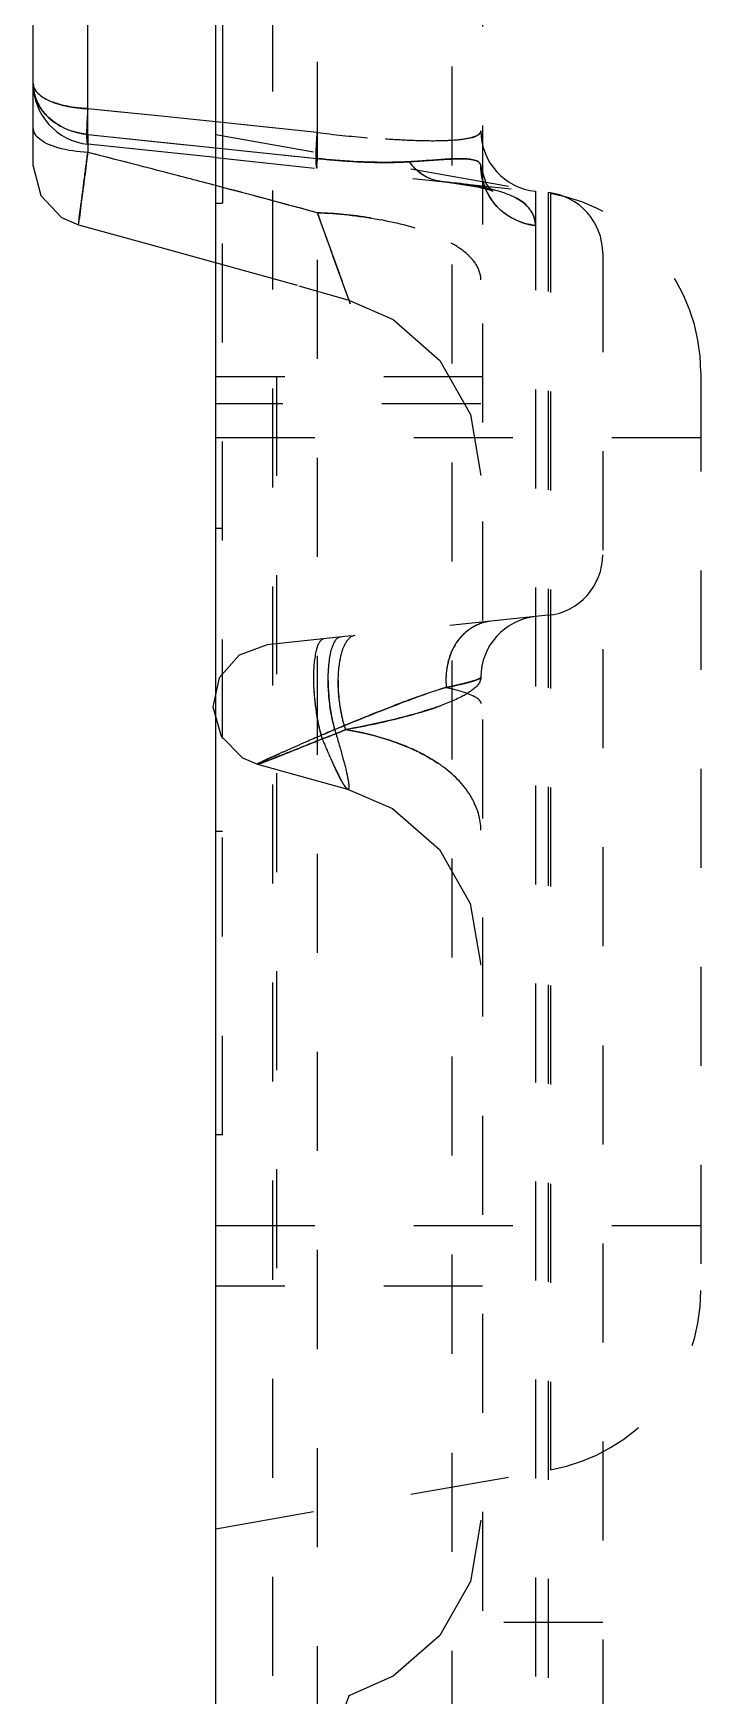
# Model space of a CAD drawing. Header units: millimetres. Extents: x -685 to 1888, y -6001 to 855.
# Drawn here: x 481.68 to 492.69, y -2708.97 to -2681.55 of the extents above; entities that cross this region are included whole.
import ezdxf

# ---------------------------------------------------------------- set-up
doc = ezdxf.new("R2010")
doc.units = ezdxf.units.MM
doc.header["$LTSCALE"] = 16.335
doc.linetypes.add('HIDDEN', pattern=[0.2, 0.1, -0.1])
doc.layers.get('0').update_dxf_attribs({"linetype": 'CONTINUOUS'})
doc.layers.add('DEFAULT_2', color=8, linetype='HIDDEN')

msp = doc.modelspace()

# ---------------------------------------------------------------- linework, layer by layer
at = {"color": 7, "linetype": 'Continuous'}
for p, q in [((484.692, -2925.929), (484.692, -2575.929)), ((481.677, -2683.74), (481.677, -2664.927)), ((484.802, -2674.35), (484.802, -2684.35)), ((482.577, -2683.217), (482.577, -2679.513)), ((482.577, -2683.217), (483.841, -2683.35)), ((484.692, -2683.601), (482.577, -2683.379)), ((482.721, -2683.551), (482.577, -2683.514)), ((483.841, -2683.35), (484.692, -2683.439)), ((481.677, -2683.74), (481.801, -2684.223)), ((481.801, -2684.223), (482.141, -2684.587)), ((484.692, -2684.35), (484.802, -2684.35)), ((482.141, -2684.587), (482.422, -2684.711)), ((482.422, -2684.711), (483.449, -2684.988)), ((483.449, -2684.988), (484.54, -2685.291))]:
    msp.add_line(p, q, dxfattribs=at)
for centre, radius, start, end in [((482.682, -2682.38), 1.005, 180, 264), ((413.76, -2953.405), 278.526, 75.42529, 75.66487), ((417.594, -2938.646), 263.277, 75.23492, 75.42471)]:
    msp.add_arc(centre, radius, start, end, dxfattribs=at)
msp.add_open_spline([(481.744, -2682.682), (481.701, -2682.588), (481.677, -2682.483), (481.677, -2682.38)], degree=3, dxfattribs=at)
for points, knots in [([(482.577, -2683.217), (482.399, -2683.202), (482.06, -2683.096), (481.812, -2682.83), (481.744, -2682.682)], [0, 0, 0, 0, 0.521343, 1, 1, 1, 1]), ([(481.75, -2683.266), (481.738, -2683.254), (481.702, -2683.214), (481.677, -2683.16), (481.677, -2683.121)], [0, 0, 0, 0, 0.293561, 1, 1, 1, 1]), ([(482.577, -2683.514), (482.411, -2683.507), (482.124, -2683.467), (481.838, -2683.354), (481.75, -2683.266)], [0, 0, 0, 0, 0.57068, 1, 1, 1, 1]), ([(482.577, -2683.217), (482.576, -2683.233), (482.574, -2683.281), (482.571, -2683.329), (482.573, -2683.36)], [0, 0, 0, 0, 0.337197, 1, 1, 1, 1]), ([(482.577, -2683.514), (482.571, -2683.564), (482.548, -2683.75), (482.523, -2683.935), (482.505, -2684.071)], [0, 0, 0, 0, 0.268752, 1, 1, 1, 1]), ([(482.505, -2684.071), (482.495, -2684.145), (482.469, -2684.349), (482.442, -2684.554), (482.425, -2684.684)], [0, 0, 0, 0, 0.36219, 1, 1, 1, 1])]:
    msp.add_open_spline(points, degree=3, knots=knots, dxfattribs=at)
at = {"layer": 'DEFAULT_2', "color": 8, "linetype": 'HIDDEN'}
for p, q in [((489.093, -2650.4), (489.093, -2829.976)), ((488.587, -2652.693), (488.587, -2829.165)), ((485.627, -2654.739), (485.627, -2827.119)), ((486.364, -2662.417), (486.364, -2816.812)), ((486.364, -2683.185), (482.577, -2682.793)), ((483.841, -2682.924), (482.577, -2682.793)), ((484.692, -2683.012), (483.841, -2682.924)), ((484.802, -2683.023), (484.692, -2683.012)), ((485.103, -2683.055), (484.802, -2683.023)), ((486.364, -2683.185), (485.103, -2683.055)), ((482.577, -2683.217), (482.577, -2683.514)), ((482.577, -2683.217), (486.364, -2683.614)), ((484.692, -2683.219), (490.213, -2684.192)), ((484.692, -2683.439), (484.802, -2683.45)), ((484.692, -2683.601), (490.174, -2684.178)), ((484.802, -2683.45), (485.103, -2683.482)), ((485.103, -2683.482), (486.364, -2683.614)), ((489.064, -2683.743), (489.064, -2683.744)), ((484.802, -2684.092), (484.692, -2684.063)), ((485.111, -2684.173), (484.802, -2684.092)), ((488.392, -2683.991), (488.963, -2684.07)), ((488.423, -2683.994), (488.519, -2684.004)), ((488.519, -2684.004), (489.043, -2684.087)), ((488.963, -2684.07), (489.209, -2684.133)), ((489.043, -2684.087), (489.197, -2684.129)), ((489.258, -2684.153), (489.152, -2684.038)), ((489.964, -2684.156), (489.964, -2786.647)), ((484.802, -2699.719), (484.802, -2684.35)), ((490.174, -2684.178), (490.174, -2786.625)), ((490.213, -2684.192), (490.213, -2705.245)), ((486.364, -2684.509), (486.181, -2684.46)), ((491.074, -2685.177), (491.074, -2785.626)), ((484.54, -2685.291), (486.031, -2685.706)), ((486.057, -2685.713), (486.884, -2685.95)), ((486.886, -2685.951), (487.617, -2686.272)), ((487.617, -2686.272), (488.388, -2686.946)), ((488.388, -2686.946), (488.89, -2687.838)), ((492.692, -2687.147), (492.692, -2702.291)), ((489.093, -2687.219), (484.692, -2687.219)), ((485.692, -2687.219), (485.692, -2702.219)), ((489.064, -2687.664), (484.692, -2687.664)), ((488.89, -2687.838), (489.064, -2688.847)), ((484.692, -2688.219), (492.692, -2688.219)), ((484.802, -2689.719), (484.692, -2689.719)), ((490.174, -2691.15), (485.538, -2691.637)), ((485.073, -2691.808), (484.746, -2692.182)), ((485.537, -2691.637), (485.073, -2691.808)), ((484.746, -2692.182), (484.638, -2692.661)), ((484.638, -2692.661), (484.776, -2693.147)), ((484.776, -2693.147), (485.128, -2693.5)), ((486.465, -2693.116), (486.65, -2693.036)), ((485.128, -2693.501), (485.376, -2693.606)), ((485.38, -2693.607), (486.865, -2694.019)), ((486.864, -2694.019), (486.864, -2694.019)), ((486.865, -2694.019), (487.606, -2694.34)), ((487.606, -2694.34), (488.382, -2695.013)), ((484.802, -2694.719), (484.692, -2694.719)), ((484.802, -2699.719), (484.692, -2699.719)), ((484.692, -2701.219), (492.692, -2701.219)), ((489.093, -2702.219), (484.692, -2702.219)), ((484.692, -2706.219), (490.213, -2705.245)), ((489.064, -2706.078), (488.89, -2707.087)), ((488.89, -2707.087), (488.388, -2707.98)), ((491.074, -2707.764), (489.064, -2707.764))]:
    msp.add_line(p, q, dxfattribs=at)
for points in [[(489.197, -2684.129), (489.263, -2684.155), (489.154, -2684.041), (489.064, -2683.743)], [(488.382, -2695.013), (488.888, -2695.907), (489.064, -2696.92)], [(488.388, -2707.98), (487.617, -2708.653), (486.886, -2708.974)]]:
    msp.add_lwpolyline(points, dxfattribs=at)
for centre, radius, start, end in [((489.158, -2660.61), 22.748, 262.9438, 265.0473), ((490.069, -2683.156), 1.005, 180, 264), ((418.309, -2935.792), 260.335, 74.84615, 75.70791), ((487.507, -2674.347), 9.333, 267.6747, 268.6672), ((487.487, -2675.165), 8.515, 268.672, 269.3279), ((487.479, -2675.954), 7.726, 269.3208, 271.2012), ((488.545, -2683.214), 0.803, 214.4256, 229.825), ((488.349, -2687.77), 3.753, 77.1051, 78.679), ((490.102, -2683.715), 1.041, 195.9767, 202.7963), ((422.384, -2920.546), 244.554, 74.87831, 75.13781), ((490.069, -2685.177), 1.005, 360, 84), ((489.692, -2687.147), 3, 0, 80), ((653.108, -2624.971), 177.055, 199.6499, 200.14595), ((490.096, -2683.644), 1.085, 243.0809, 254.5196), ((490.069, -2690.151), 1.005, 276, 360), ((490.069, -2692.172), 1.005, 96, 180), ((489.918, -2692.191), 3.377, 180.6468, 187.6865), ((489.429, -2692.244), 2.723, 179.6065, 188.4509), ((484.276, -2687.22), 6.35, 289.9725, 291.207), ((483.569, -2685.398), 8.305, 291.2079, 292.1541), ((482.094, -2681.777), 12.215, 292.1554, 292.8013), ((478.974, -2676.431), 18.335, 291.0491, 291.4379), ((487.098, -2695.472), 2.263, 53.1303, 57.2479), ((489.692, -2702.291), 3, 280, 0)]:
    msp.add_arc(centre, radius, start, end, dxfattribs=at)
for points, knots in [([(481.677, -2682.38), (481.677, -2682.506), (481.919, -2682.674), (482.236, -2682.76), (482.459, -2682.788), (482.577, -2682.793)], [0, 0, 0, 0, 0.365586, 0.659228, 1, 1, 1, 1]), ([(481.677, -2682.38), (481.677, -2682.483), (481.726, -2682.696), (481.997, -2683.059), (482.345, -2683.197), (482.577, -2683.217)], [0, 0, 0, 0, 0.23222, 0.475792, 1, 1, 1, 1]), ([(481.744, -2682.529), (481.733, -2682.517), (481.698, -2682.475), (481.677, -2682.419), (481.677, -2682.38)], [0, 0, 0, 0, 0.28058, 1, 1, 1, 1]), ([(482.577, -2682.793), (482.525, -2682.791), (482.331, -2682.776), (482.137, -2682.737), (482.004, -2682.687)], [0, 0, 0, 0, 0.268783, 1, 1, 1, 1]), ([(482.577, -2682.793), (482.571, -2682.873), (482.562, -2683.015), (482.556, -2683.194), (482.558, -2683.311), (482.565, -2683.361), (482.572, -2683.379), (482.577, -2683.379)], [0, 0, 0, 0, 0.404863, 0.721053, 0.922715, 0.976314, 1, 1, 1, 1]), ([(482.559, -2683.304), (482.561, -2683.322), (482.563, -2683.343), (482.569, -2683.378), (482.577, -2683.379)], [0, 0, 0, 0, 0.712919, 1, 1, 1, 1]), ([(486.364, -2683.777), (486.359, -2683.777), (486.352, -2683.757), (486.345, -2683.705), (486.343, -2683.582), (486.349, -2683.402), (486.358, -2683.261), (486.364, -2683.185)], [0, 0, 0, 0, 0.024645, 0.08126, 0.291902, 0.615058, 1, 1, 1, 1]), ([(486.346, -2683.514), (486.346, -2683.489), (486.351, -2683.379), (486.358, -2683.269), (486.364, -2683.185)], [0, 0, 0, 0, 0.229835, 1, 1, 1, 1]), ([(489.064, -2683.156), (489.064, -2683.228), (488.863, -2683.289), (488.638, -2683.317), (488.312, -2683.33), (487.915, -2683.321), (487.252, -2683.283), (486.728, -2683.23), (486.364, -2683.185)], [0, 0, 0, 0, 0.078552, 0.161345, 0.27662, 0.424193, 0.598567, 1, 1, 1, 1]), ([(488.912, -2683.27), (488.934, -2683.264), (488.993, -2683.246), (489.064, -2683.198), (489.064, -2683.156)], [0, 0, 0, 0, 0.36188, 1, 1, 1, 1]), ([(482.422, -2684.711), (482.43, -2684.683), (482.435, -2684.573), (482.473, -2684.338), (482.517, -2683.966), (482.557, -2683.677), (482.577, -2683.514)], [0, 0, 0, 0, 0.070091, 0.27337, 0.592496, 1, 1, 1, 1]), ([(486.364, -2683.777), (486.357, -2683.776), (486.35, -2683.744), (486.345, -2683.7), (486.343, -2683.614), (486.344, -2683.551), (486.346, -2683.514)], [0, 0, 0, 0, 0.079704, 0.27511, 0.584944, 1, 1, 1, 1]), ([(487.883, -2683.668), (488.1, -2683.655), (488.439, -2683.631), (488.783, -2683.611), (488.905, -2683.631)], [0, 0, 0, 0, 0.637793, 1, 1, 1, 1]), ([(486.364, -2683.777), (486.36, -2683.777), (486.361, -2683.755), (486.358, -2683.73), (486.361, -2683.675), (486.363, -2683.637), (486.364, -2683.614)], [0, 0, 0, 0, 0.072276, 0.268162, 0.580551, 1, 1, 1, 1]), ([(486.364, -2683.777), (486.36, -2683.777), (486.361, -2683.755), (486.358, -2683.73), (486.361, -2683.675), (486.363, -2683.637), (486.364, -2683.614)], [0, 0, 0, 0, 0.072284, 0.268172, 0.580558, 1, 1, 1, 1]), ([(487.883, -2683.668), (487.781, -2683.674), (487.274, -2683.689), (486.766, -2683.658), (486.364, -2683.614)], [0, 0, 0, 0, 0.200844, 1, 1, 1, 1]), ([(486.364, -2683.614), (486.431, -2683.621), (486.685, -2683.647), (486.941, -2683.665), (487.129, -2683.672)], [0, 0, 0, 0, 0.264429, 1, 1, 1, 1]), ([(487.641, -2683.678), (487.663, -2683.677), (487.743, -2683.675), (487.824, -2683.672), (487.883, -2683.668)], [0, 0, 0, 0, 0.265894, 1, 1, 1, 1]), ([(489.064, -2683.743), (489.063, -2683.642), (488.73, -2683.606), (488.387, -2683.637), (488.066, -2683.657), (487.883, -2683.668)], [0, 0, 0, 0, 0.248929, 0.543345, 1, 1, 1, 1]), ([(488.389, -2683.99), (488.291, -2683.98), (488.161, -2683.929), (488.054, -2683.85), (488.027, -2683.828)], [0, 0, 0, 0, 0.739476, 1, 1, 1, 1]), ([(488.905, -2683.631), (488.946, -2683.638), (489.019, -2683.649), (489.063, -2683.716), (489.064, -2683.743)], [0, 0, 0, 0, 0.606438, 1, 1, 1, 1]), ([(489.964, -2684.719), (489.726, -2684.695), (489.254, -2684.469), (489.064, -2683.979), (489.064, -2683.744)], [0, 0, 0, 0, 0.504019, 1, 1, 1, 1]), ([(488.389, -2683.99), (488.455, -2683.997), (488.688, -2684.023), (488.921, -2684.056), (489.086, -2684.089)], [0, 0, 0, 0, 0.283803, 1, 1, 1, 1]), ([(489.964, -2684.719), (489.964, -2684.672), (489.949, -2684.575), (489.809, -2684.324), (489.25, -2684.085), (488.749, -2684.029), (488.423, -2683.994)], [0, 0, 0, 0, 0.077937, 0.155966, 0.462356, 1, 1, 1, 1]), ([(489.743, -2684.33), (489.807, -2684.376), (489.917, -2684.492), (489.956, -2684.645), (489.964, -2684.719)], [0, 0, 0, 0, 0.514748, 1, 1, 1, 1]), ([(486.364, -2684.509), (486.705, -2684.523), (487.359, -2684.59), (488.124, -2684.783), (488.616, -2685.023), (488.919, -2685.238), (489.064, -2685.475), (489.064, -2685.618)], [0, 0, 0, 0, 0.332079, 0.636886, 0.760803, 0.861077, 1, 1, 1, 1]), ([(486.364, -2684.509), (486.433, -2684.702), (486.536, -2684.99), (486.988, -2686.24), (486.886, -2685.951)], [0, 0, 0, 0, 0.399262, 1, 1, 1, 1]), ([(488.936, -2685.296), (488.915, -2685.271), (488.81, -2685.158), (488.68, -2685.07), (488.576, -2685.01)], [0, 0, 0, 0, 0.216605, 1, 1, 1, 1]), ([(489.064, -2685.618), (489.064, -2685.591), (489.052, -2685.475), (488.993, -2685.366), (488.936, -2685.296)], [0, 0, 0, 0, 0.22589, 1, 1, 1, 1]), ([(489.203, -2691.252), (488.974, -2691.276), (488.64, -2691.531), (488.492, -2691.981), (488.481, -2692.225), (488.493, -2692.341)], [0, 0, 0, 0, 0.488547, 0.752712, 1, 1, 1, 1]), ([(486.472, -2691.539), (486.444, -2691.542), (486.382, -2691.603), (486.317, -2691.818), (486.29, -2692.186), (486.325, -2692.678), (486.391, -2693.019), (486.445, -2693.189)], [0, 0, 0, 0, 0.0497, 0.13469, 0.394672, 0.688524, 1, 1, 1, 1]), ([(486.746, -2691.51), (486.675, -2691.518), (486.599, -2691.673), (486.56, -2691.864), (486.517, -2692.327), (486.564, -2692.725), (486.65, -2693.036)], [0, 0, 0, 0, 0.134813, 0.252484, 0.391359, 1, 1, 1, 1]), ([(486.983, -2691.485), (486.91, -2691.493), (486.806, -2691.621), (486.745, -2691.824), (486.692, -2692.151), (486.711, -2692.566), (486.78, -2692.894), (486.828, -2693.037)], [0, 0, 0, 0, 0.132438, 0.248627, 0.395407, 0.726255, 1, 1, 1, 1]), ([(486.306, -2692.349), (486.308, -2692.387), (486.318, -2692.536), (486.335, -2692.684), (486.353, -2692.793)], [0, 0, 0, 0, 0.257526, 1, 1, 1, 1]), ([(486.651, -2693.036), (486.99, -2692.895), (487.599, -2692.648), (488.216, -2692.422), (488.493, -2692.341)], [0, 0, 0, 0, 0.560179, 1, 1, 1, 1]), ([(486.828, -2693.037), (487.159, -2692.977), (487.731, -2692.854), (488.375, -2692.663), (488.748, -2692.496), (488.945, -2692.379), (489.064, -2692.252), (489.064, -2692.172)], [0, 0, 0, 0, 0.409395, 0.711939, 0.820392, 0.901916, 1, 1, 1, 1]), ([(488.493, -2692.341), (488.454, -2692.352), (488.281, -2692.405), (488.11, -2692.464), (487.978, -2692.512)], [0, 0, 0, 0, 0.224395, 1, 1, 1, 1]), ([(488.493, -2692.341), (488.575, -2692.324), (488.714, -2692.294), (488.9, -2692.249), (488.996, -2692.214), (489.064, -2692.188), (489.064, -2692.172)], [0, 0, 0, 0, 0.416661, 0.724882, 0.919455, 1, 1, 1, 1]), ([(488.805, -2692.271), (488.783, -2692.277), (488.679, -2692.302), (488.575, -2692.324), (488.493, -2692.341)], [0, 0, 0, 0, 0.216297, 1, 1, 1, 1]), ([(488.493, -2692.341), (488.64, -2692.372), (488.83, -2692.419), (489.02, -2692.521), (489.064, -2692.583), (489.064, -2692.608)], [0, 0, 0, 0, 0.690669, 0.883804, 1, 1, 1, 1]), ([(488.998, -2692.214), (488.986, -2692.219), (488.922, -2692.241), (488.857, -2692.258), (488.805, -2692.271)], [0, 0, 0, 0, 0.193297, 1, 1, 1, 1]), ([(489.064, -2692.172), (489.064, -2692.192), (489.037, -2692.304), (488.937, -2692.376), (488.861, -2692.425)], [0, 0, 0, 0, 0.185412, 1, 1, 1, 1]), ([(489.064, -2692.172), (489.064, -2692.18), (489.037, -2692.199), (489.015, -2692.208), (488.998, -2692.214)], [0, 0, 0, 0, 0.318872, 1, 1, 1, 1]), ([(486.571, -2692.643), (486.576, -2692.68), (486.596, -2692.812), (486.625, -2692.943), (486.65, -2693.036)], [0, 0, 0, 0, 0.277235, 1, 1, 1, 1]), ([(486.735, -2692.644), (486.741, -2692.681), (486.764, -2692.814), (486.797, -2692.945), (486.828, -2693.037)], [0, 0, 0, 0, 0.27794, 1, 1, 1, 1]), ([(487.978, -2692.512), (487.93, -2692.529), (487.727, -2692.604), (487.525, -2692.682), (487.37, -2692.743)], [0, 0, 0, 0, 0.235066, 1, 1, 1, 1]), ([(488.861, -2692.425), (488.828, -2692.447), (488.657, -2692.545), (488.473, -2692.616), (488.324, -2692.668)], [0, 0, 0, 0, 0.198955, 1, 1, 1, 1]), ([(486.353, -2692.793), (486.359, -2692.831), (486.383, -2692.965), (486.416, -2693.097), (486.445, -2693.189)], [0, 0, 0, 0, 0.287869, 1, 1, 1, 1]), ([(487.37, -2692.743), (487.312, -2692.766), (487.072, -2692.862), (486.832, -2692.96), (486.65, -2693.036)], [0, 0, 0, 0, 0.241253, 1, 1, 1, 1]), ([(488.324, -2692.668), (488.224, -2692.702), (487.734, -2692.856), (487.23, -2692.964), (486.828, -2693.037)], [0, 0, 0, 0, 0.205257, 1, 1, 1, 1]), ([(486.65, -2693.036), (486.495, -2693.103), (486.268, -2693.201), (485.978, -2693.328), (485.785, -2693.413), (485.63, -2693.483), (485.483, -2693.546), (485.443, -2693.574), (485.369, -2693.603), (485.378, -2693.606)], [0, 0, 0, 0, 0.364487, 0.530905, 0.681905, 0.812312, 0.915107, 0.980114, 1, 1, 1, 1]), ([(486.445, -2693.189), (486.316, -2693.242), (486.075, -2693.339), (485.789, -2693.454), (485.595, -2693.528), (485.49, -2693.572), (485.421, -2693.59), (485.387, -2693.609), (485.378, -2693.606)], [0, 0, 0, 0, 0.364762, 0.679801, 0.807741, 0.908172, 0.97378, 1, 1, 1, 1]), ([(485.675, -2693.498), (485.731, -2693.476), (485.988, -2693.374), (486.245, -2693.272), (486.445, -2693.189)], [0, 0, 0, 0, 0.215161, 1, 1, 1, 1]), ([(486.445, -2693.189), (486.492, -2693.301), (486.577, -2693.501), (486.696, -2693.755), (486.78, -2693.916), (486.833, -2693.992), (486.855, -2694.016), (486.865, -2694.019)], [0, 0, 0, 0, 0.390371, 0.696132, 0.903096, 0.965596, 1, 1, 1, 1]), ([(486.651, -2693.036), (486.693, -2693.173), (486.764, -2693.417), (486.838, -2693.689), (486.873, -2693.872), (486.885, -2693.938), (486.885, -2694.025), (486.865, -2694.019)], [0, 0, 0, 0, 0.423193, 0.742114, 0.856658, 0.938365, 1, 1, 1, 1]), ([(486.828, -2693.037), (487.131, -2693.083), (487.701, -2693.231), (488.439, -2693.594), (488.931, -2694.1), (489.064, -2694.511), (489.064, -2694.694)], [0, 0, 0, 0, 0.307911, 0.588356, 0.815995, 1, 1, 1, 1]), ([(485.377, -2693.606), (485.37, -2693.604), (485.433, -2693.577), (485.467, -2693.555), (485.594, -2693.499), (485.675, -2693.462), (485.723, -2693.441)], [0, 0, 0, 0, 0.060976, 0.263093, 0.584545, 1, 1, 1, 1]), ([(488.323, -2693.569), (488.279, -2693.54), (488.092, -2693.428), (487.892, -2693.337), (487.737, -2693.277)], [0, 0, 0, 0, 0.238796, 1, 1, 1, 1]), ([(485.378, -2693.606), (485.383, -2693.608), (485.401, -2693.599), (485.461, -2693.583), (485.516, -2693.559), (485.559, -2693.543)], [0, 0, 0, 0, 0.081899, 0.282682, 1, 1, 1, 1]), ([(486.865, -2694.019), (486.851, -2694.015), (486.823, -2693.978), (486.778, -2693.911), (486.72, -2693.801), (486.679, -2693.717), (486.656, -2693.669)], [0, 0, 0, 0, 0.106272, 0.31133, 0.611559, 1, 1, 1, 1]), ([(489.064, -2694.694), (489.064, -2694.511), (488.931, -2694.1), (488.637, -2693.798), (488.456, -2693.661)], [0, 0, 0, 0, 0.446959, 1, 1, 1, 1]), ([(486.886, -2708.974), (486.898, -2708.939), (486.538, -2709.935), (486.523, -2709.97), (486.364, -2710.416)], [0, 0, 0, 0, 0.073467, 1, 1, 1, 1])]:
    msp.add_open_spline(points, degree=3, knots=knots, dxfattribs=at)
for points in [[(481.677, -2683.121), (481.677, -2683.177), (481.705, -2683.226), (481.748, -2683.268)], [(488.389, -2683.99), (488.19, -2683.969), (487.996, -2683.833), (487.883, -2683.668)], [(489.064, -2683.744), (489.064, -2683.83), (489.077, -2683.918), (489.101, -2684.001)], [(489.142, -2684.118), (489.184, -2684.217), (489.242, -2684.311), (489.314, -2684.391)], [(489.314, -2684.391), (489.395, -2684.482), (489.496, -2684.556), (489.605, -2684.611)], [(489.631, -2684.261), (489.67, -2684.282), (489.708, -2684.304), (489.743, -2684.33)], [(487.243, -2684.594), (486.952, -2684.548), (486.658, -2684.521), (486.364, -2684.509)], [(489.807, -2684.689), (489.858, -2684.704), (489.911, -2684.714), (489.964, -2684.719)], [(489.059, -2691.285), (489.003, -2691.305), (488.949, -2691.333), (488.899, -2691.365)], [(489.203, -2691.252), (489.154, -2691.257), (489.105, -2691.269), (489.059, -2691.285)], [(488.899, -2691.365), (488.803, -2691.427), (488.719, -2691.511), (488.656, -2691.607)], [(488.656, -2691.607), (488.555, -2691.763), (488.502, -2691.954), (488.49, -2692.139)], [(488.49, -2692.139), (488.485, -2692.206), (488.486, -2692.274), (488.493, -2692.341)], [(486.445, -2693.189), (486.574, -2693.142), (486.701, -2693.09), (486.828, -2693.037)], [(487.737, -2693.277), (487.445, -2693.164), (487.138, -2693.084), (486.828, -2693.037)]]:
    msp.add_open_spline(points, degree=3, dxfattribs=at)

doc.saveas('drawing.dxf')
